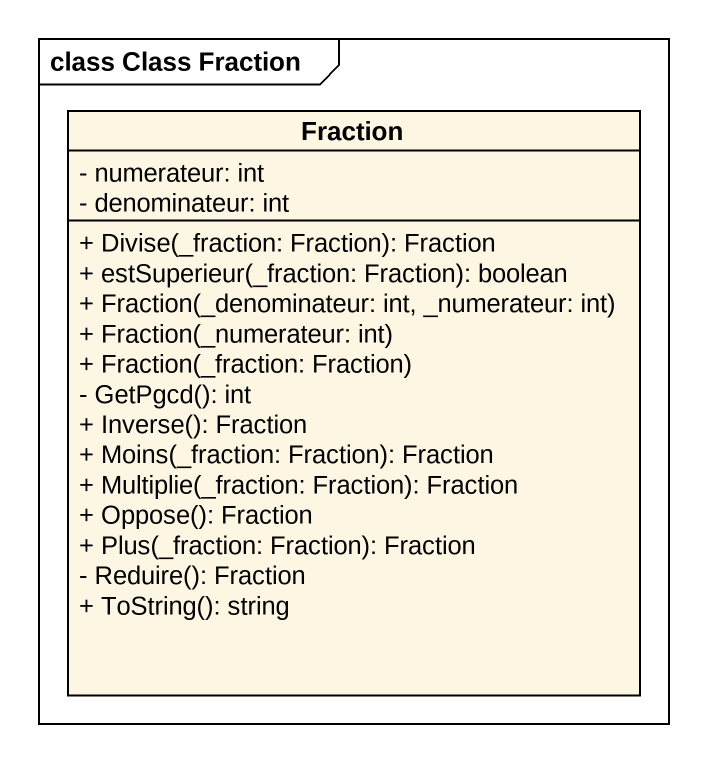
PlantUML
@startuml
mainframe class Class Fraction
hide circle
hide empty members
skinparam classAttributeIconSize 0
class Fraction {
  - numerateur: int
  - denominateur: int
  + Divise(_fraction: Fraction): Fraction
  + estSuperieur(_fraction: Fraction): boolean
  + Fraction(_denominateur: int, _numerateur: int)
  + Fraction(_numerateur: int)
  + Fraction(_fraction: Fraction)
  - GetPgcd(): int
  + Inverse(): Fraction
  + Moins(_fraction: Fraction): Fraction
  + Multiplie(_fraction: Fraction): Fraction
  + Oppose(): Fraction
  + Plus(_fraction: Fraction): Fraction
  - Reduire(): Fraction
  + ToString(): string
}
@enduml
